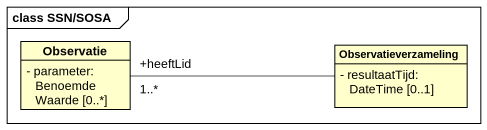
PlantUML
@startuml
mainframe class SSN/SOSA
hide circle
hide empty members
skinparam classAttributeIconSize 0
class Observatie {
  - parameter: BenoemdeWaarde [0..*]
}
class Observatieverzameling {
  - resultaatTijd: DateTime [0..1]
}
Observatieverzameling -left- "+heeftLid\n1..*" Observatie
@enduml
